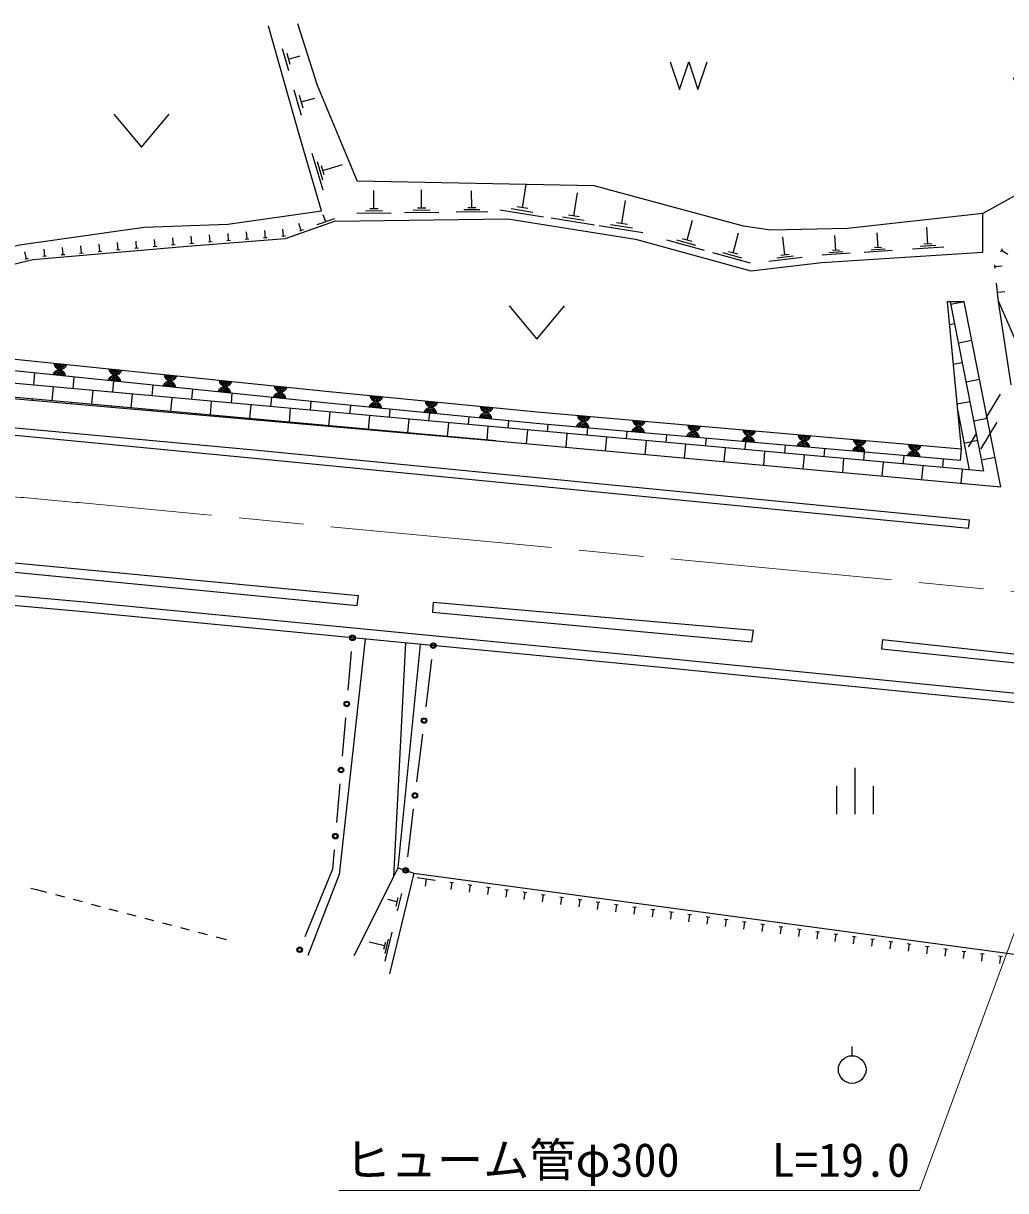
# Model space of a CAD drawing. Units: millimetres, scale not verified. Extents: x 40000 to 680000, y 20000 to 380000.
# Drawn here: x 483788 to 537004, y 251379 to 314599 of the extents above; entities that cross this region are included whole.
import ezdxf
from ezdxf.enums import TextEntityAlignment as Align

# ---------------------------------------------------------------- set-up
doc = ezdxf.new("R2010")
doc.units = ezdxf.units.MM
doc.header["$LTSCALE"] = 1000
doc.linetypes.add('CHAIN', pattern=[18.5, 12, -1.5, 3.5, -1.5])
for name, color, linetype, lineweight in [('M-BGD', 7, 'Continuous', 25), ('M-BMK', 2, 'CHAIN', 13), ('M-STR-HTXT', 7, 'Continuous', 13), ('M-STR-STRD', 7, 'Continuous', 25)]:
    doc.layers.add(name, color=color, linetype=linetype, lineweight=lineweight)
doc.styles.add('ＭＳ ゴシック', font='')
doc.styles.get('ＭＳ ゴシック').set_extended_font_data('MS Gothic')

msp = doc.modelspace()

# ---------------------------------------------------------------- linework, layer by layer
at = {"layer": 'M-BGD'}
for p, q in [((498166, 312036), (497835, 313210)), ((498240, 312374), (498074, 312961)), ((498157, 312667), (498783, 312844)), ((518831, 312509), (519331, 311009)), ((519331, 311009), (519831, 312509)), ((519831, 312509), (520331, 311009)), ((520331, 311009), (520831, 312509)), ((498852, 309605), (498465, 310976)), ((498938, 309999), (498745, 310685)), ((498841, 310342), (499572, 310548)), ((488685, 309688), (490185, 307888)), ((490185, 307888), (491685, 309688)), ((500033, 305558), (499443, 307558)), ((500019, 306097), (499724, 307097)), ((500079, 306387), (499931, 306887)), ((500005, 306637), (501072, 306952)), ((502782, 304558), (502769, 305545)), ((505366, 304593), (505353, 305580)), ((508086, 304612), (508074, 305530)), ((510831, 304610), (511031, 305868)), ((513609, 304169), (513809, 305427)), ((516215, 303755), (516415, 305013)), ((500166, 303843), (500034, 304221)), ((503711, 304324), (501860, 304299)), ((503246, 304441), (502321, 304428)), ((503013, 304561), (502551, 304555)), ((506295, 304359), (504444, 304334)), ((505830, 304476), (504905, 304463)), ((505597, 304596), (505135, 304590)), ((508949, 304395), (507229, 304371)), ((508518, 304504), (507658, 304492)), ((508301, 304615), (507871, 304610)), ((511961, 304109), (509602, 304483)), ((511396, 304360), (510217, 304547)), ((511126, 304564), (510536, 304657)), ((514173, 303918), (512994, 304106)), ((513904, 304123), (513314, 304216)), ((535775, 302212), (535775, 304292)), ((497873, 303058), (497842, 303457)), ((498845, 303380), (498713, 303757)), ((500638, 304009), (499695, 303678)), ((514738, 303668), (512380, 304042)), ((517344, 303254), (514986, 303628)), ((516780, 303505), (515601, 303692)), ((516510, 303709), (515920, 303802)), ((519745, 302849), (520047, 303941)), ((532788, 302648), (532729, 303557)), ((490922, 302499), (490887, 302897)), ((491918, 302586), (491883, 302985)), ((492914, 302672), (492883, 303070)), ((493911, 302749), (493880, 303148)), ((495008, 302835), (494809, 302819)), ((494908, 302827), (494877, 303226)), ((496005, 302912), (495806, 302897)), ((495905, 302905), (495874, 303304)), ((497002, 302990), (496803, 302975)), ((496902, 302982), (496871, 303381)), ((497946, 303064), (497800, 303052)), ((497996, 303081), (497946, 303064)), ((498940, 303413), (498751, 303346)), ((520694, 302293), (518646, 302859)), ((520219, 302571), (519195, 302854)), ((520001, 302778), (519489, 302920)), ((522237, 302161), (522539, 303255)), ((525042, 302055), (524927, 303016)), ((527804, 302302), (527752, 303115)), ((530088, 302450), (530035, 303262)), ((483957, 301837), (483862, 302225)), ((484945, 301974), (484910, 302373)), ((485941, 302062), (485906, 302460)), ((486937, 302149), (486902, 302548)), ((488033, 302245), (487834, 302228)), ((487933, 302237), (487898, 302635)), ((489029, 302333), (488830, 302315)), ((488930, 302324), (488895, 302723)), ((490025, 302420), (489826, 302403)), ((489926, 302412), (489891, 302810)), ((491021, 302508), (490822, 302490)), ((492018, 302595), (491818, 302578)), ((493014, 302679), (492815, 302664)), ((494011, 302757), (493812, 302741)), ((522493, 302091), (521980, 302232)), ((528192, 302225), (527430, 302176)), ((527995, 302314), (527614, 302290)), ((530863, 302296), (529339, 302197)), ((530475, 302373), (529714, 302323)), ((530278, 302462), (529897, 302437)), ((533654, 302476), (531951, 302366)), ((533221, 302562), (532369, 302507)), ((533001, 302662), (532575, 302634)), ((536735, 302230), (536839, 302400)), ((536787, 302315), (537129, 302107)), ((484054, 301860), (483860, 301813)), ((485044, 301983), (484845, 301966)), ((486041, 302070), (485841, 302053)), ((487037, 302158), (486838, 302140)), ((523187, 301605), (521136, 302171)), ((522712, 301883), (521686, 302166)), ((525972, 301923), (524170, 301707)), ((525507, 301989), (524606, 301881)), ((525267, 302082), (524817, 302028)), ((528579, 302148), (527056, 302050)), ((536434, 301326), (536414, 301525)), ((536424, 301425), (536822, 301465)), ((536613, 299534), (536514, 300529)), ((536563, 300032), (536961, 300072)), ((510101, 299292), (511601, 297492)), ((511601, 297492), (513101, 299292)), ((534762, 299525), (533835, 299508)), ((533835, 299508), (534602, 291552)), ((534001, 299511), (535812, 290339)), ((534762, 299525), (534026, 299380)), ((536742, 289501), (534762, 299525)), ((534235, 298326), (533954, 298270)), ((535812, 290339), (460857, 297135)), ((535179, 297416), (534443, 297271)), ((509398, 291981), (460092, 296458)), ((534651, 296216), (534161, 296119)), ((484350, 295005), (484409, 295661)), ((486491, 294811), (486548, 295441)), ((535595, 295307), (534860, 295162)), ((485353, 294161), (485421, 294908)), ((487494, 293967), (487562, 294714)), ((488632, 294616), (488687, 295221)), ((490774, 294422), (490826, 295001)), ((492915, 294228), (492965, 294781)), ((484276, 294184), (484282, 294258)), ((486417, 293996), (486423, 294064)), ((489635, 293772), (489703, 294519)), ((491777, 293578), (491844, 294325)), ((493918, 293384), (493985, 294131)), ((495056, 294034), (495104, 294561)), ((497197, 293840), (497243, 294341)), ((499339, 293646), (499382, 294121)), ((535068, 294107), (534369, 293969)), ((536704, 294515), (535924, 293234)), ((488559, 293808), (488565, 293870)), ((490701, 293621), (490706, 293675)), ((492843, 293433), (492847, 293481)), ((496059, 293190), (496127, 293937)), ((498200, 292996), (498268, 293743)), ((500341, 292802), (500409, 293549)), ((501480, 293452), (501521, 293908)), ((502483, 292608), (502550, 293354)), ((503621, 293257), (503661, 293700)), ((505762, 293063), (505801, 293492)), ((534405, 293593), (535034, 290409)), ((494985, 293245), (494988, 293287)), ((497126, 293057), (497130, 293093)), ((499268, 292869), (499271, 292899)), ((504624, 292413), (504692, 293160)), ((506765, 292219), (506833, 292966)), ((507903, 292869), (507941, 293284)), ((508906, 292025), (508974, 292772)), ((510045, 292675), (510081, 293076)), ((512186, 292481), (512221, 292874)), ((534540, 292907), (534472, 292894)), ((536012, 293198), (535276, 293052)), ((536526, 292991), (535638, 291532)), ((501410, 292681), (501412, 292705)), ((503552, 292493), (503553, 292510)), ((505693, 292305), (505694, 292316)), ((507835, 292118), (507836, 292122)), ((511047, 291831), (511115, 292578)), ((513189, 291637), (513256, 292384)), ((514327, 292287), (514363, 292686)), ((515330, 291443), (515398, 292190)), ((516468, 292093), (516505, 292498)), ((518609, 291898), (518647, 292310)), ((520751, 291704), (520789, 292122)), ((535404, 292380), (534966, 291659)), ((517471, 291249), (517539, 291995)), ((519612, 291054), (519680, 291801)), ((521754, 290860), (521821, 291607)), ((522892, 291510), (522930, 291934)), ((525033, 291316), (525072, 291746)), ((527174, 291122), (527214, 291558)), ((534602, 291552), (534546, 290915)), ((535484, 291998), (534749, 291852)), ((523895, 290666), (523962, 291413)), ((526036, 290472), (526104, 291219)), ((528177, 290278), (528245, 291025)), ((529316, 290928), (529356, 291370)), ((530318, 290084), (530386, 290831)), ((531457, 290733), (531497, 291183)), ((533598, 290539), (533639, 290995)), ((536429, 291088), (535693, 290943)), ((532460, 289889), (532527, 290636)), ((534601, 289695), (534669, 290442)), ((504490, 281043), (503842, 268371)), ((504086, 268859), (505300, 280965)), ((501555, 280573), (501374, 278487)), ((505904, 280153), (505588, 277583)), ((501245, 276992), (501064, 274906)), ((505406, 276095), (505090, 273525)), ((528831, 274278), (528831, 271778)), ((500935, 273412), (500754, 271325)), ((527831, 273278), (527831, 271778)), ((529831, 273278), (529831, 271778)), ((504907, 272036), (504592, 269466)), ((500625, 269831), (500534, 268788)), ((500534, 268788), (499041, 265123)), ((501718, 264123), (504086, 268859)), ((504086, 268859), (504947, 268572)), ((504947, 268572), (503620, 263119)), ((504947, 268572), (552723, 262141)), ((505115, 268332), (506106, 268198)), ((505611, 268265), (505557, 267869)), ((506899, 268091), (507097, 268065)), ((506998, 268078), (506945, 267682)), ((484198, 267762), (484496, 267684)), ((484496, 267684), (485043, 267540)), ((504266, 267466), (504038, 266527)), ((507890, 267958), (508088, 267931)), ((507989, 267945), (507936, 267548)), ((508881, 267825), (509080, 267798)), ((508980, 267811), (508927, 267415)), ((509872, 267691), (510071, 267665)), ((509972, 267678), (509918, 267281)), ((510863, 267558), (511062, 267531)), ((510963, 267545), (510909, 267148)), ((511855, 267424), (512053, 267398)), ((485526, 267413), (486010, 267286)), ((486493, 267158), (486977, 267031)), ((487460, 266903), (487944, 266776)), ((504027, 267027), (503526, 267149)), ((504084, 267262), (503970, 266792)), ((511954, 267411), (511900, 267015)), ((512846, 267291), (513044, 267264)), ((512945, 267278), (512891, 266881)), ((513837, 267158), (514035, 267131)), ((513936, 267144), (513882, 266748)), ((514828, 267024), (515026, 266998)), ((514927, 267011), (514873, 266614)), ((515819, 266891), (516017, 266864)), ((515918, 266877), (515865, 266481)), ((488427, 266648), (488911, 266521)), ((489394, 266394), (489878, 266266)), ((516810, 266757), (517008, 266731)), ((516909, 266744), (516856, 266348)), ((517801, 266624), (517999, 266597)), ((517900, 266611), (517847, 266214)), ((518792, 266491), (518990, 266464)), ((518891, 266477), (518838, 266081)), ((519783, 266357), (519981, 266330)), ((519882, 266344), (519829, 265947)), ((520774, 266224), (520972, 266197)), ((520873, 266210), (520820, 265814)), ((490361, 266139), (490845, 266011)), ((491328, 265884), (491812, 265757)), ((492295, 265629), (492779, 265502)), ((521765, 266090), (521963, 266064)), ((521864, 266077), (521811, 265681)), ((522756, 265957), (522954, 265930)), ((522855, 265944), (522802, 265547)), ((523747, 265823), (523945, 265797)), ((523846, 265810), (523793, 265414)), ((524738, 265690), (524937, 265663)), ((524837, 265677), (524784, 265280)), ((525729, 265557), (525928, 265530)), ((525828, 265543), (525775, 265147)), ((493262, 265374), (493746, 265247)), ((494229, 265120), (494776, 264976)), ((503557, 265007), (503365, 264219)), ((503758, 265376), (503374, 263799)), ((526720, 265423), (526919, 265397)), ((526820, 265410), (526766, 265013)), ((527711, 265290), (527910, 265263)), ((527811, 265277), (527757, 264880)), ((528703, 265156), (528901, 265130)), ((528802, 265143), (528748, 264747)), ((529694, 265023), (529892, 264996)), ((529793, 265010), (529739, 264613)), ((503355, 264639), (502514, 264843)), ((503403, 264836), (503307, 264441)), ((530685, 264890), (530883, 264863)), ((530784, 264876), (530730, 264480)), ((531676, 264756), (531874, 264730)), ((531775, 264743), (531721, 264346)), ((532667, 264623), (532865, 264596)), ((532766, 264609), (532713, 264213)), ((533658, 264489), (533856, 264463)), ((533757, 264476), (533704, 264080)), ((534649, 264356), (534847, 264329)), ((534748, 264343), (534695, 263946)), ((535640, 264223), (535838, 264196)), ((535739, 264209), (535686, 263813)), ((536631, 264089), (536829, 264062)), ((536730, 264076), (536677, 263679)), ((528689, 258688), (528689, 259188))]:
    msp.add_line(p, q, dxfattribs=at)
for points in [[(499947, 304439), (498762, 308450), (497069, 314451)], [(498643, 314599), (499713, 311243), (501881, 306044)], [(537409, 311659), (539726, 306490), (535775, 304292)], [(535775, 304292), (528438, 303490), (524279, 303400), (522794, 303608), (514714, 305807), (501881, 306044)], [(461373, 300791), (464319, 300438), (473361, 300169), (478581, 301349), (483577, 302600), (490340, 303569), (494870, 303721), (499947, 304439)], [(500682, 303883), (497973, 302932), (492681, 302519), (484304, 301784), (473244, 299084), (461760, 299315)], [(500682, 303883), (510035, 304009), (516957, 302910), (523195, 301187), (527042, 301648), (535775, 302212)], [(537299, 295013), (536613, 299534), (537850, 296727)], [(462104, 298000), (483348, 296413), (500168, 294683), (511628, 293568), (534602, 291552)], [(534546, 290915), (511569, 292931), (500104, 294046), (483291, 295776), (462056, 297362)], [(460088, 296306), (509398, 291981), (536742, 289501)], [(571026, 275134), (539745, 278094), (518945, 280166), (501669, 281834), (487093, 283242), (477827, 284077), (465799, 285072), (452075, 285987), (444137, 286391), (443777, 286414)], [(570978, 274620), (539696, 277580), (518894, 279652), (501619, 281320), (487045, 282728), (477783, 283562), (465761, 284558), (452045, 285472), (444107, 285875), (443743, 285899)], [(502308, 281254), (500893, 268501), (499207, 264123)]]:
    msp.add_lwpolyline(points, dxfattribs=at)
for centre, radius in [((501619, 281320), 150), ((501619, 281320), 120), ((501619, 281320), 100), ((505995, 280898), 150), ((505995, 280898), 120), ((505995, 280898), 100), ((501309, 277740), 150), ((501309, 277740), 120), ((501309, 277740), 100), ((505497, 276839), 150), ((505497, 276839), 120), ((505497, 276839), 100), ((500999, 274159), 150), ((500999, 274159), 120), ((500999, 274159), 100), ((504999, 272780), 150), ((504999, 272780), 120), ((504999, 272780), 100), ((500689, 270578), 150), ((500689, 270578), 120), ((500689, 270578), 100), ((504501, 268721), 150), ((504501, 268721), 120), ((504501, 268721), 100), ((498758, 264428), 150), ((498758, 264428), 120), ((498758, 264428), 100), ((528689, 257938), 750)]:
    msp.add_circle(centre, radius, dxfattribs=at)
for centre, radius, start, end in [((485795, 296216), 354, 182.92444, 345.32962), ((485795, 296216), 283, 185.14848, 343.10558), ((485795, 296216), 212, 188.8948, 339.35925), ((485795, 296216), 142, 196.60653, 331.64752), ((485795, 296216), 100, 206.9242, 321.32986), ((488779, 295909), 354, 182.92444, 345.32962), ((488779, 295909), 283, 185.14848, 343.10558), ((488779, 295909), 212, 188.8948, 339.35925), ((485723, 295471), 354, 2.92444, 165.32962), ((485723, 295471), 283, 5.14848, 163.10558), ((485723, 295471), 212, 8.8948, 159.35925), ((485723, 295471), 142, 16.60653, 151.64752), ((485723, 295471), 100, 26.9242, 141.32986), ((488708, 295164), 354, 2.92444, 165.32962), ((488708, 295164), 283, 5.14848, 163.10558), ((488708, 295164), 212, 8.8948, 159.35925), ((488708, 295164), 142, 16.60653, 151.64752), ((488708, 295164), 100, 26.9242, 141.32986), ((488779, 295909), 142, 196.60653, 331.64752), ((488779, 295909), 100, 206.9242, 321.32986), ((491763, 295602), 354, 182.92444, 345.32962), ((491763, 295602), 283, 185.14848, 343.10558), ((491763, 295602), 212, 188.8948, 339.35925), ((491763, 295602), 142, 196.60653, 331.64752), ((491763, 295602), 100, 206.9242, 321.32986), ((494747, 295295), 354, 182.92444, 345.32962), ((494747, 295295), 283, 185.14848, 343.10558), ((494747, 295295), 212, 188.8948, 339.35925), ((494747, 295295), 142, 196.60653, 331.64752), ((494747, 295295), 100, 206.9242, 321.32986), ((491692, 294857), 354, 2.92444, 165.32962), ((491692, 294857), 283, 5.14848, 163.10558), ((491692, 294857), 212, 8.8948, 159.35925), ((491692, 294857), 142, 16.60653, 151.64752), ((491692, 294857), 100, 26.9242, 141.32986), ((494676, 294550), 354, 2.92444, 165.32962), ((494676, 294550), 283, 5.14848, 163.10558), ((494676, 294550), 212, 8.8948, 159.35925), ((494676, 294550), 142, 16.60653, 151.64752), ((494676, 294550), 100, 26.9242, 141.32986), ((497732, 294988), 354, 182.92444, 345.32962), ((497732, 294988), 283, 185.14848, 343.10558), ((497732, 294988), 212, 188.8948, 339.35925), ((497732, 294988), 142, 196.60653, 331.64752), ((497732, 294988), 100, 206.9242, 321.32986), ((497660, 294243), 354, 2.92444, 165.32962), ((497660, 294243), 283, 5.14848, 163.10558), ((497660, 294243), 212, 8.8948, 159.35925), ((497660, 294243), 142, 16.60653, 151.64752), ((497660, 294243), 100, 26.9242, 141.32986), ((502845, 293725), 354, 3.24137, 165.64655), ((502917, 294470), 354, 183.24137, 345.64655), ((502845, 293725), 283, 5.46541, 163.42251), ((502917, 294470), 283, 185.46541, 343.42251), ((502917, 294470), 212, 189.21174, 339.67619), ((502917, 294470), 142, 196.92347, 331.96446), ((502917, 294470), 100, 207.24113, 321.64679), ((505903, 294179), 354, 183.24137, 345.64655), ((505903, 294179), 283, 185.46541, 343.42251), ((505903, 294179), 212, 189.21174, 339.67619), ((505903, 294179), 142, 196.92347, 331.96446), ((505903, 294179), 100, 207.24113, 321.64679), ((502845, 293725), 212, 9.21174, 159.67619), ((502845, 293725), 142, 16.92347, 151.96446), ((502845, 293725), 100, 27.24113, 141.64679), ((505831, 293435), 354, 3.24137, 165.64655), ((505831, 293435), 283, 5.46541, 163.42251), ((505831, 293435), 212, 9.21174, 159.67619), ((505831, 293435), 142, 16.92347, 151.96446), ((505831, 293435), 100, 27.24113, 141.64679), ((508817, 293144), 354, 3.24137, 165.64655), ((508889, 293889), 354, 183.24137, 345.64655), ((508817, 293144), 283, 5.46541, 163.42251), ((508889, 293889), 283, 185.46541, 343.42251), ((508817, 293144), 212, 9.21174, 159.67619), ((508889, 293889), 212, 189.21174, 339.67619), ((508889, 293889), 142, 196.92347, 331.96446), ((508889, 293889), 100, 207.24113, 321.64679), ((514154, 293401), 354, 183.78352, 346.1887), ((514154, 293401), 283, 186.00756, 343.96466), ((514154, 293401), 212, 189.75389, 340.21834), ((514154, 293401), 142, 197.46562, 332.50661), ((514154, 293401), 100, 207.78328, 322.18894), ((508817, 293144), 142, 16.92347, 151.96446), ((508817, 293144), 100, 27.24113, 141.64679), ((514087, 292656), 354, 3.78352, 166.1887), ((514087, 292656), 283, 6.00756, 163.96466), ((514087, 292656), 212, 9.75389, 160.21834), ((514087, 292656), 142, 17.46562, 152.50661), ((514087, 292656), 100, 27.78328, 142.18894), ((517076, 292393), 354, 3.78352, 166.1887), ((517142, 293139), 354, 183.78352, 346.1887), ((517142, 293139), 283, 186.00756, 343.96466), ((517142, 293139), 212, 189.75389, 340.21834), ((517142, 293139), 142, 197.46562, 332.50661), ((517142, 293139), 100, 207.78328, 322.18894), ((520131, 292876), 354, 183.78352, 346.1887), ((520131, 292876), 283, 186.00756, 343.96466), ((520131, 292876), 212, 189.75389, 340.21834), ((520131, 292876), 142, 197.46562, 332.50661), ((520131, 292876), 100, 207.78328, 322.18894), ((517076, 292393), 283, 6.00756, 163.96466), ((517076, 292393), 212, 9.75389, 160.21834), ((517076, 292393), 142, 17.46562, 152.50661), ((517076, 292393), 100, 27.78328, 142.18894), ((520064, 292131), 354, 3.78352, 166.1887), ((520064, 292131), 283, 6.00756, 163.96466), ((520064, 292131), 212, 9.75389, 160.21834), ((520064, 292131), 142, 17.46562, 152.50661), ((520064, 292131), 100, 27.78328, 142.18894), ((523053, 291869), 354, 3.78352, 166.1887), ((523119, 292614), 354, 183.78352, 346.1887), ((523053, 291869), 283, 6.00756, 163.96466), ((523119, 292614), 283, 186.00756, 343.96466), ((523053, 291869), 212, 9.75389, 160.21834), ((523119, 292614), 212, 189.75389, 340.21834), ((523119, 292614), 142, 197.46562, 332.50661), ((523119, 292614), 100, 207.78328, 322.18894), ((526108, 292352), 354, 183.78352, 346.1887), ((526108, 292352), 283, 186.00756, 343.96466), ((526108, 292352), 212, 189.75389, 340.21834), ((526108, 292352), 142, 197.46562, 332.50661), ((526108, 292352), 100, 207.78328, 322.18894), ((523053, 291869), 142, 17.46562, 152.50661), ((523053, 291869), 100, 27.78328, 142.18894), ((526041, 291607), 354, 3.78352, 166.1887), ((526041, 291607), 283, 6.00756, 163.96466), ((526041, 291607), 212, 9.75389, 160.21834), ((526041, 291607), 142, 17.46562, 152.50661), ((526041, 291607), 100, 27.78328, 142.18894), ((529030, 291345), 354, 3.78352, 166.1887), ((529097, 292090), 354, 183.78352, 346.1887), ((529030, 291345), 283, 6.00756, 163.96466), ((529097, 292090), 283, 186.00756, 343.96466), ((529030, 291345), 212, 9.75389, 160.21834), ((529097, 292090), 212, 189.75389, 340.21834), ((529030, 291345), 142, 17.46562, 152.50661), ((529030, 291345), 100, 27.78328, 142.18894), ((529097, 292090), 142, 197.46562, 332.50661), ((529097, 292090), 100, 207.78328, 322.18894), ((532085, 291828), 354, 183.78352, 346.1887), ((532085, 291828), 283, 186.00756, 343.96466), ((532085, 291828), 212, 189.75389, 340.21834), ((532085, 291828), 142, 197.46562, 332.50661), ((532085, 291828), 100, 207.78328, 322.18894), ((532018, 291083), 354, 3.78352, 166.1887), ((532018, 291083), 283, 6.00756, 163.96466), ((532018, 291083), 212, 9.75389, 160.21834), ((532018, 291083), 142, 17.46562, 152.50661), ((532018, 291083), 100, 27.78328, 142.18894)]:
    msp.add_arc(centre, radius, start, end, dxfattribs=at)
at = {"layer": 'M-BMK'}
msp.add_line((567651, 280953), (493537, 287997), dxfattribs=at)
msp.add_arc((395726, -700300), 993125, 84.3479, 85.73498, dxfattribs=at)
at = {"layer": 'M-STR-HTXT'}
for p, q in [((542490, 279041), (532336, 251379)), ((532336, 251379), (500886, 251379))]:
    msp.add_line(p, q, dxfattribs=at)
at = {"layer": 'M-STR-STRD'}
for p, q in [((496296, 291482), (471884, 293744)), ((535040, 287684), (496296, 291482)), ((534990, 287245), (535040, 287684)), ((480223, 285177), (501875, 283071)), ((501875, 283071), (501938, 283610)), ((505992, 283251), (505962, 282708)), ((505992, 283251), (523340, 281726)), ((505962, 282708), (523256, 281105)), ((523256, 281105), (523340, 281726)), ((530336, 281224), (530283, 280721)), ((530283, 280721), (544190, 279268)), ((530336, 281224), (544239, 279699))]:
    msp.add_line(p, q, dxfattribs=at)
for points in [[(534990, 287245), (496302, 291026), (481444, 292453), (471865, 293318), (461324, 293996)], [(423919, 289153), (450273, 287880), (465055, 286947), (480249, 285673), (501938, 283610)]]:
    msp.add_lwpolyline(points, dxfattribs=at)

# ---------------------------------------------------------------- texts
at = {"layer": 'M-STR-HTXT', "style": 'ＭＳ ゴシック'}
msp.add_text('ヒューム管φ300\u3000\u3000L=19.0', height=1833, dxfattribs=at).set_placement((516511, 251579), align=Align.BOTTOM_CENTER)

doc.saveas('drawing.dxf')
